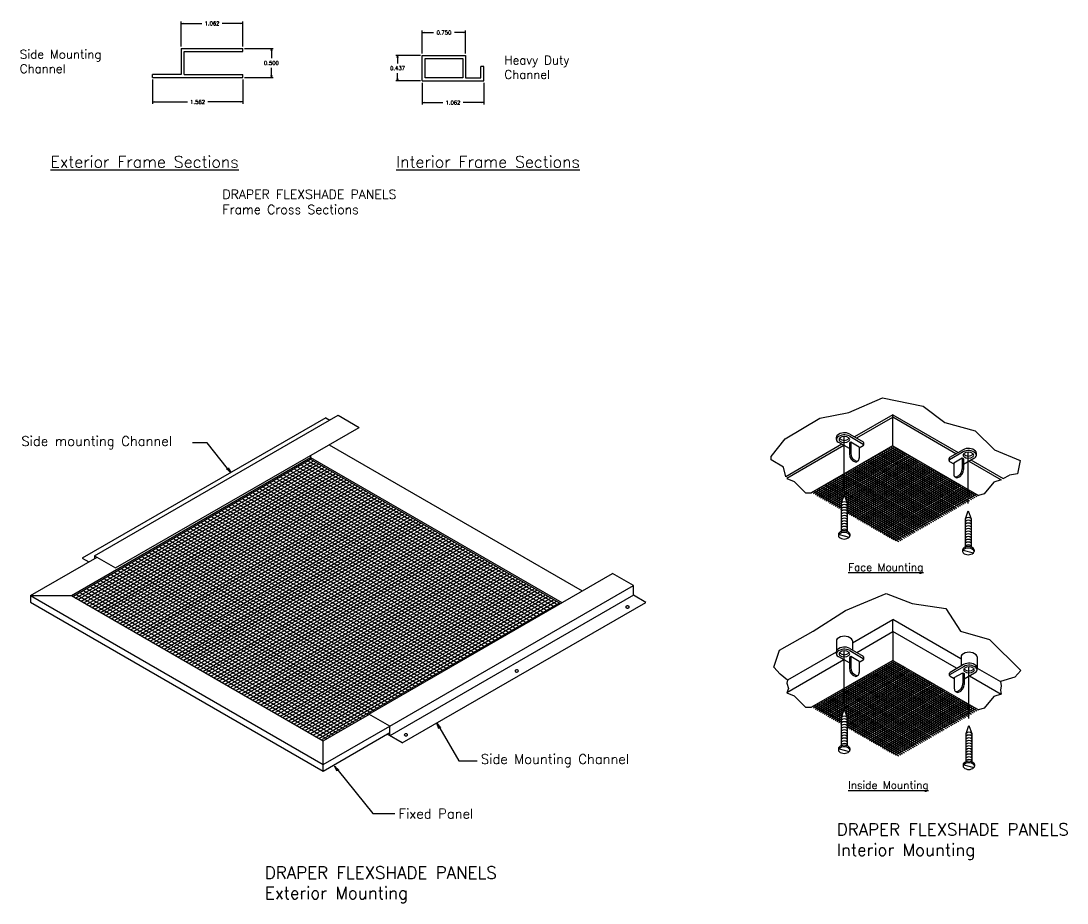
# Model space of a CAD drawing. Extents: x 30 to 84.4, y 43.5 to 89.3.
import ezdxf

# ---------------------------------------------------------------- set-up
doc = ezdxf.new("R2010")
doc.units = 0
doc.header["$LTSCALE"] = 2
doc.header["$MEASUREMENT"] = 0
doc.layers.get('0').update_dxf_attribs({"linetype": 'CONTINUOUS'})
doc.layers.get('DEFPOINTS').update_dxf_attribs({"linetype": 'CONTINUOUS'})
for name, color, linetype in [('SSDETAIL1', 1, 'CONTINUOUS'), ('SSDETAIL3', 5, 'CONTINUOUS'), ('SSDIM', 3, 'CONTINUOUS'), ('SSMODEL1', 4, 'CONTINUOUS'), ('SSTEXT', 6, 'CONTINUOUS')]:
    doc.layers.add(name, color=color, linetype=linetype)
doc.styles.add('SIMPLEX', font='simplex')
doc.styles.get("Standard").update_dxf_attribs({"font": 'simplex.shx', "height": 0.2})
doc.styles.add('SWEETS', font='simplex.shx')
doc.dimstyles.new('SWEETS', dxfattribs={"dimscale": 0, "dimtxt": 0.1, "dimasz": 0.1, "dimexe": 0.1, "dimexo": 0.1, "dimgap": 0.1, "dimtad": 0, "dimtih": 1, "dimtoh": 1, "dimdec": 3, "dimlfac": 0.33333, "dimzin": 0, "dimtxsty": 'SIMPLEX', "dimblk1": 'OPEN', "dimblk2": 'OPEN', "dimsah": 1, "dimcen": 0.09, "dimclrd": 256, "dimclre": 256, "dimclrt": 256, "dimazin": 3, "dimtfac": 1, "dimtdec": 3, "dimtix": 1, "dimtofl": 0, "dimtmove": 0, "dimatfit": 3, "dimtolj": 1, "dimtzin": 0})

# ---------------------------------------------------------------- blocks, each defined once
blk = doc.blocks.new('_OPEN')
at = {"color": 0, "linetype": 'BYBLOCK'}
for p, q in [((-1, 0.17), (0, 0)), ((0, 0), (-1, -0.17)), ((0, 0), (-1, 0))]:
    blk.add_line(p, q, dxfattribs=at)
blk = doc.blocks.new('*D4')
at = {"layer": 'DEFPOINTS', "color": 0}
for p in [(36.874, 86.391), (41.562, 86.391), (36.874, 85.117)]:
    blk.add_point(p, dxfattribs=at)
at = {"layer": 'SSDIM'}
for p, q in [((36.874, 86.291), (36.874, 85.017)), ((41.562, 86.291), (41.562, 85.017)), ((36.974, 85.117), (38.687, 85.117)), ((41.462, 85.117), (39.749, 85.117))]:
    blk.add_line(p, q, dxfattribs=at)
at = {"layer": 'SSDIM', "xscale": 0.1, "yscale": 0.1, "zscale": 0.1, "rotation": 180}
blk.add_blockref('_OPEN', (36.874, 85.117), dxfattribs=at)
at = {"layer": 'SSDIM', "xscale": 0.1, "yscale": 0.1, "zscale": 0.1}
blk.add_blockref('_OPEN', (41.562, 85.117), dxfattribs=at)
at = {"layer": 'SSDIM', "insert": (39.218, 85.117), "char_height": 0.2, "attachment_point": 5, "style": 'SIMPLEX'}
blk.add_mtext('\\A1;1.562', dxfattribs=at)
blk = doc.blocks.new('*D5')
at = {"layer": 'DEFPOINTS', "color": 0}
for p in [(38.374, 89.198), (38.374, 87.891), (41.562, 87.891)]:
    blk.add_point(p, dxfattribs=at)
at = {"layer": 'SSDIM'}
for p, q in [((38.374, 87.991), (38.374, 89.298)), ((38.474, 89.198), (39.437, 89.198)), ((41.462, 89.198), (40.499, 89.198)), ((41.562, 87.991), (41.562, 89.298))]:
    blk.add_line(p, q, dxfattribs=at)
at = {"layer": 'SSDIM', "xscale": 0.1, "yscale": 0.1, "zscale": 0.1, "rotation": 180}
blk.add_blockref('_OPEN', (38.374, 89.198), dxfattribs=at)
at = {"layer": 'SSDIM', "xscale": 0.1, "yscale": 0.1, "zscale": 0.1}
blk.add_blockref('_OPEN', (41.562, 89.198), dxfattribs=at)
at = {"layer": 'SSDIM', "insert": (39.968, 89.198), "char_height": 0.2, "attachment_point": 5, "style": 'SIMPLEX'}
blk.add_mtext('\\A1;1.062', dxfattribs=at)
blk = doc.blocks.new('*D8')
at = {"layer": 'DEFPOINTS', "color": 0}
for p in [(41.562, 87.891), (41.562, 86.391), (43.05, 86.391)]:
    blk.add_point(p, dxfattribs=at)
at = {"layer": 'SSDIM'}
for p, q in [((41.662, 87.891), (43.15, 87.891)), ((43.05, 87.791), (43.05, 87.391)), ((41.662, 86.391), (43.15, 86.391)), ((43.05, 86.491), (43.05, 86.891))]:
    blk.add_line(p, q, dxfattribs=at)
at = {"layer": 'SSDIM', "xscale": 0.1, "yscale": 0.1, "zscale": 0.1}
for p, rotation in [((43.05, 87.891), 90), ((43.05, 86.391), 270)]:
    blk.add_blockref('_OPEN', p, dxfattribs=dict(at, rotation=rotation))
at = {"layer": 'SSDIM', "insert": (43.05, 87.141), "char_height": 0.2, "attachment_point": 5, "style": 'SIMPLEX'}
blk.add_mtext('\\A1;0.500', dxfattribs=at)
blk = doc.blocks.new('*D9')
at = {"layer": 'DEFPOINTS', "color": 0}
for p in [(50.887, 86.216), (54.075, 86.216), (54.075, 85.084)]:
    blk.add_point(p, dxfattribs=at)
at = {"layer": 'SSDIM'}
for p, q in [((50.887, 86.116), (50.887, 84.984)), ((54.075, 86.116), (54.075, 84.984)), ((50.987, 85.084), (51.95, 85.084)), ((53.975, 85.084), (53.012, 85.084))]:
    blk.add_line(p, q, dxfattribs=at)
at = {"layer": 'SSDIM', "xscale": 0.1, "yscale": 0.1, "zscale": 0.1, "rotation": 180}
blk.add_blockref('_OPEN', (50.887, 85.084), dxfattribs=at)
at = {"layer": 'SSDIM', "xscale": 0.1, "yscale": 0.1, "zscale": 0.1}
blk.add_blockref('_OPEN', (54.075, 85.084), dxfattribs=at)
at = {"layer": 'SSDIM', "insert": (52.481, 85.084), "char_height": 0.2, "attachment_point": 5, "style": 'SIMPLEX'}
blk.add_mtext('\\A1;1.062', dxfattribs=at)
blk = doc.blocks.new('*D10')
at = {"layer": 'DEFPOINTS', "color": 0}
for p in [(53.137, 88.725), (50.887, 87.528), (53.137, 87.528)]:
    blk.add_point(p, dxfattribs=at)
at = {"layer": 'SSDIM'}
for p, q in [((50.887, 87.628), (50.887, 88.825)), ((50.987, 88.725), (51.462, 88.725)), ((53.037, 88.725), (52.562, 88.725)), ((53.137, 87.628), (53.137, 88.825))]:
    blk.add_line(p, q, dxfattribs=at)
at = {"layer": 'SSDIM', "xscale": 0.1, "yscale": 0.1, "zscale": 0.1, "rotation": 180}
blk.add_blockref('_OPEN', (50.887, 88.725), dxfattribs=at)
at = {"layer": 'SSDIM', "xscale": 0.1, "yscale": 0.1, "zscale": 0.1}
blk.add_blockref('_OPEN', (53.137, 88.725), dxfattribs=at)
at = {"layer": 'SSDIM', "insert": (52.012, 88.725), "char_height": 0.2, "attachment_point": 5, "style": 'SIMPLEX'}
blk.add_mtext('\\A1;0.750', dxfattribs=at)
blk = doc.blocks.new('*D11')
at = {"layer": 'DEFPOINTS', "color": 0}
for p in [(50.887, 87.528), (49.604, 86.216), (50.887, 86.216)]:
    blk.add_point(p, dxfattribs=at)
at = {"layer": 'SSDIM'}
for p, q in [((50.787, 87.528), (49.504, 87.528)), ((49.604, 87.428), (49.604, 87.122)), ((49.604, 86.316), (49.604, 86.622)), ((50.787, 86.216), (49.504, 86.216))]:
    blk.add_line(p, q, dxfattribs=at)
at = {"layer": 'SSDIM', "xscale": 0.1, "yscale": 0.1, "zscale": 0.1}
for p, rotation in [((49.604, 87.528), 90), ((49.604, 86.216), 270)]:
    blk.add_blockref('_OPEN', p, dxfattribs=dict(at, rotation=rotation))
at = {"layer": 'SSDIM', "insert": (49.604, 86.872), "char_height": 0.2, "attachment_point": 5, "style": 'SIMPLEX'}
blk.add_mtext('\\A1;0.437', dxfattribs=at)

msp = doc.modelspace()

# ---------------------------------------------------------------- linework, layer by layer
at = {"layer": 'SSDETAIL1', "linetype": 'CONTINUOUS'}
for p, q in [((73.0329, 68.9867), (74.7894, 69.7415)), ((74.7894, 69.7415), (76.8914, 69.306)), ((76.8914, 69.306), (78.0143, 68.4641)), ((69.7216, 67.6221), (71.5356, 68.6963)), ((71.5356, 68.6963), (73.0329, 68.9867)), ((75.3191, 68.8613), (73.3345, 67.7154)), ((75.3191, 68.8613), (78.7156, 66.9003)), ((78.0143, 68.4641), (79.598, 68.0286)), ((79.598, 68.0286), (80.6058, 67.0415)), ((69.0017, 66.6931), (69.7216, 67.6221)), ((72.3886, 67.5871), (72.3886, 67.6963)), ((73.0614, 67.1124), (72.5214, 67.4242)), ((73.1306, 67.4381), (73.0614, 67.3982)), ((73.0614, 67.3982), (73.0614, 66.8333)), ((73.0855, 67.8592), (73.784, 67.4559)), ((73.0855, 67.7499), (73.784, 67.3467)), ((73.1306, 67.4381), (73.1306, 66.8732)), ((73.5692, 67.1849), (73.1306, 67.4381)), ((73.811, 67.2999), (73.811, 67.4092)), ((72.6758, 67.3351), (69.7566, 65.6497)), ((73.784, 67.2531), (73.5692, 67.1291)), ((73.5692, 67.1849), (73.5692, 66.62)), ((78.9645, 67.0441), (78.2661, 66.6408)), ((78.9645, 66.9348), (78.2661, 66.5316)), ((79.6615, 66.772), (79.6615, 66.8812)), ((80.6058, 67.0415), (81.9303, 66.4899)), ((69.0017, 66.5189), (69.0017, 66.6931)), ((69.6352, 66.1415), (69.0017, 66.5189)), ((73.5109, 66.4678), (73.4417, 66.4279)), ((78.2391, 66.4848), (78.2391, 66.5941)), ((78.2661, 66.438), (78.4809, 66.314)), ((78.4809, 66.3698), (78.9195, 66.623)), ((78.4809, 66.3698), (78.4809, 65.8049)), ((78.9195, 66.623), (78.9886, 66.5831)), ((78.9195, 66.623), (78.9195, 66.0581)), ((78.9886, 66.2973), (79.5287, 66.6091)), ((78.9886, 66.5831), (78.9886, 66.0182)), ((79.3743, 66.52), (81.0446, 65.5556)), ((81.9303, 66.4899), (81.7864, 65.7931)), ((69.7566, 65.6497), (69.6352, 66.1415)), ((81.0446, 65.5556), (81.3695, 65.7371)), ((81.7864, 65.7931), (81.3695, 65.7371)), ((78.5392, 65.6527), (78.6083, 65.6128)), ((72.6463, 64.2854), (72.7865, 64.6983)), ((72.7865, 64.6983), (72.9422, 64.2854)), ((72.6463, 62.7935), (72.6463, 64.2854)), ((72.9422, 64.2854), (72.9422, 62.7935)), ((79.0894, 63.4702), (79.2296, 63.8832)), ((79.2296, 63.8832), (79.3854, 63.4702)), ((79.0894, 61.9784), (79.0894, 63.4702)), ((79.3854, 63.4702), (79.3854, 61.9784)), ((72.4955, 62.665), (72.4955, 62.5823)), ((72.528, 62.6541), (73.0605, 62.5105)), ((73.093, 62.665), (73.093, 62.5823)), ((78.9387, 61.8499), (78.9387, 61.7672)), ((78.9712, 61.839), (79.5036, 61.6954)), ((79.5361, 61.8499), (79.5361, 61.7672)), ((72.8591, 58.6998), (74.9738, 59.5821)), ((74.9738, 59.5821), (76.3229, 59.0674)), ((71.1819, 57.6337), (72.8591, 58.6998)), ((76.3229, 59.0674), (78.073, 58.8101)), ((78.073, 58.8101), (78.8386, 57.6337)), ((69.4318, 56.6412), (71.1819, 57.6337)), ((78.8386, 57.6337), (80.3335, 57.1926)), ((72.3886, 57.1263), (72.3886, 56.5595)), ((73.2184, 57.1263), (73.2184, 56.6485)), ((80.3335, 57.1926), (81.9742, 55.5751)), ((69.1402, 55.7589), (69.4318, 56.6412)), ((72.3886, 56.4502), (72.3886, 56.5595)), ((73.0855, 56.7224), (73.784, 56.3191)), ((73.0855, 56.6131), (73.784, 56.2099)), ((73.0614, 55.9756), (72.5214, 56.2874)), ((73.1306, 56.3013), (73.0614, 56.2614)), ((73.0614, 56.2614), (73.0614, 55.6965)), ((73.1306, 56.3013), (73.1306, 55.7364)), ((73.5692, 56.0481), (73.1306, 56.3013)), ((73.784, 56.1163), (73.5692, 55.9923)), ((73.5692, 56.0481), (73.5692, 55.4832)), ((73.811, 56.1631), (73.811, 56.2723)), ((78.8623, 56.2935), (78.8623, 55.8157)), ((79.6921, 56.2935), (79.6921, 55.7267)), ((69.4683, 55.3913), (69.1402, 55.7589)), ((78.2697, 55.3303), (78.2697, 55.4396)), ((78.9952, 55.8896), (78.2967, 55.4863)), ((78.9952, 55.7803), (78.2967, 55.3771)), ((78.5115, 55.2153), (78.9501, 55.4685)), ((78.9501, 55.4685), (79.0193, 55.4286)), ((78.9501, 55.4685), (78.9501, 54.9036)), ((79.0193, 55.1428), (79.5593, 55.4546)), ((79.0193, 55.4286), (79.0193, 54.8637)), ((79.6921, 55.6175), (79.6921, 55.7267)), ((81.9742, 55.5751), (81.6461, 55.2442)), ((69.8527, 55.0816), (69.4683, 55.3913)), ((73.5109, 55.3309), (73.4417, 55.291)), ((78.2967, 55.2835), (78.5115, 55.1595)), ((78.5115, 55.2153), (78.5115, 54.6504)), ((81.6461, 55.2442), (80.9078, 55.011)), ((78.5698, 54.4982), (78.639, 54.4583)), ((72.6463, 53.1485), (72.7865, 53.5615)), ((72.7865, 53.5615), (72.9422, 53.1485)), ((72.6463, 51.6567), (72.6463, 53.1485)), ((72.9422, 53.1485), (72.9422, 51.6567)), ((79.12, 52.3157), (79.2603, 52.7287)), ((79.2603, 52.7287), (79.416, 52.3157)), ((79.12, 50.8239), (79.12, 52.3157)), ((79.416, 52.3157), (79.416, 50.8239)), ((72.4955, 51.5282), (72.4955, 51.4455)), ((72.528, 51.5173), (73.0605, 51.3737)), ((73.093, 51.5282), (73.093, 51.4455)), ((78.9693, 50.6954), (78.9693, 50.6127)), ((79.0018, 50.6845), (79.5342, 50.5409)), ((79.5667, 50.6954), (79.5667, 50.6127))]:
    msp.add_line(p, q, dxfattribs=at)
for centre, radius, start, end in [((72.8035, 67.3751), 0.5603, 59.76502, 131.29688), ((72.5213, 67.6963), 0.1327, 131.30049, 179.99341), ((72.5213, 67.5871), 0.1327, 131.2972, 228.7028), ((72.8035, 67.2658), 0.5603, 59.76602, 131.29322), ((72.8034, 67.9083), 0.5602, 228.70883, 240.23298), ((72.6154, 67.5871), 0.0885, 131.30248, 228.69752), ((92.3258, 28.1221), 44.1933, 116.5824, 116.58852), ((72.8035, 67.3729), 0.3736, 48.70845, 131.29155), ((72.8035, 67.9105), 0.3735, 228.70224, 311.29776), ((72.8035, 67.8013), 0.3736, 228.70845, 311.29155), ((72.9916, 67.5871), 0.0885, 311.29157, 48.70843), ((92.3258, 28.1221), 43.9593, 115.98784, 116.00773), ((73.757, 67.4092), 0.054, 359.99587, 60.01812), ((73.4953, 66.8306), 0.4339, 179.63636, 251.39023), ((73.5644, 66.8705), 0.4339, 179.63636, 251.39023), ((73.757, 67.2999), 0.054, 300.0022, 59.9978), ((79.2466, 66.56), 0.5603, 48.70312, 120.23498), ((79.2466, 66.4507), 0.5603, 48.70794, 120.23017), ((79.0585, 66.772), 0.0885, 131.28663, 228.71337), ((79.2466, 66.5578), 0.3735, 48.70224, 131.29776), ((92.3258, 28.1221), 40.7729, 108.32825, 108.34844), ((79.4347, 66.772), 0.0885, 311.29754, 48.70246), ((79.5288, 66.8812), 0.1327, 359.994, 48.7121), ((79.5288, 66.772), 0.1327, 311.29391, 48.70609), ((73.3899, 66.5176), 0.1036, 251.37641, 300.01521), ((73.459, 66.5575), 0.1037, 251.39165, 348.61264), ((73.1352, 66.6228), 0.434, 348.6109, 0.3615), ((78.2931, 66.594), 0.054, 120.01209, 179.99011), ((78.2931, 66.4848), 0.054, 119.99411, 240.00589), ((92.3258, 28.1221), 40.923, 109.00362, 109.01305), ((79.2466, 67.0954), 0.3736, 228.70845, 311.29155), ((79.2466, 66.9861), 0.3735, 228.70224, 311.29776), ((79.2475, 67.0919), 0.5587, 299.75474, 311.31159), ((78.9149, 65.8077), 0.434, 179.63667, 191.38904), ((78.4857, 66.0554), 0.4339, 288.60977, 0.36364), ((78.5548, 66.0155), 0.4339, 288.60978, 0.36562), ((78.591, 65.7424), 0.1036, 191.38203, 288.62342), ((78.6602, 65.7025), 0.1036, 239.98479, 288.62359), ((72.6813, 64.2455), 0.0531, 131.29877, 228.70123), ((72.6813, 64.1042), 0.0531, 131.29877, 228.70123), ((72.7943, 64.1169), 0.2242, 48.70834, 131.29166), ((72.7943, 63.9757), 0.2242, 48.70834, 131.29166), ((72.9072, 64.2455), 0.0531, 311.29877, 48.70123), ((72.9072, 64.1042), 0.0531, 311.29877, 48.70123), ((72.6813, 63.963), 0.0531, 131.29877, 228.70123), ((72.6813, 63.8219), 0.0531, 131.29877, 228.70123), ((72.6813, 63.6806), 0.0531, 131.29877, 228.70123), ((72.6813, 63.5394), 0.0531, 131.29877, 228.70123), ((72.7943, 63.8345), 0.2242, 48.698, 131.302), ((72.7943, 63.6933), 0.2242, 48.70834, 131.29166), ((72.7943, 63.5521), 0.2242, 48.70834, 131.29166), ((72.7943, 63.4109), 0.2242, 48.698, 131.302), ((72.9072, 63.963), 0.0531, 311.29877, 48.70123), ((72.9072, 63.8219), 0.0531, 311.29877, 48.70123), ((72.9072, 63.6806), 0.0531, 311.29877, 48.70123), ((72.9072, 63.5394), 0.0531, 311.29877, 48.70123), ((72.6813, 63.3983), 0.0531, 131.29877, 228.70123), ((72.6813, 63.257), 0.0531, 131.29877, 228.70123), ((72.6813, 63.1158), 0.0531, 131.29877, 228.70123), ((72.7943, 63.2697), 0.2242, 48.70834, 131.29166), ((72.7943, 63.1285), 0.2242, 48.70834, 131.29166), ((72.7943, 62.9873), 0.2242, 48.698, 131.302), ((72.7943, 62.8461), 0.2242, 48.70834, 131.29166), ((72.9072, 63.3983), 0.0531, 311.29877, 48.70123), ((72.9072, 63.257), 0.0531, 311.29877, 48.70123), ((72.9072, 63.1158), 0.0531, 311.29877, 48.70123), ((79.1245, 63.4303), 0.0531, 131.29877, 228.70123), ((79.1245, 63.2891), 0.0531, 131.29877, 228.70123), ((79.1245, 63.1479), 0.0531, 131.29877, 228.70123), ((79.1245, 63.0067), 0.0531, 131.29877, 228.70123), ((79.2374, 63.3018), 0.2242, 48.70834, 131.29166), ((79.2374, 63.1606), 0.2242, 48.698, 131.302), ((79.2374, 63.0194), 0.2242, 48.70834, 131.29166), ((79.2374, 62.8782), 0.2242, 48.70834, 131.29166), ((79.3503, 63.4303), 0.0531, 311.29877, 48.70123), ((79.3503, 63.2891), 0.0531, 311.29877, 48.70123), ((79.3503, 63.1479), 0.0531, 311.29877, 48.70123), ((79.3503, 63.0067), 0.0531, 311.29877, 48.70123), ((72.591, 62.665), 0.0955, 131.27713, 180.01036), ((72.5911, 62.5823), 0.0955, 131.29207, 228.70793), ((72.7943, 62.4337), 0.4034, 48.70214, 131.29786), ((72.7943, 62.351), 0.4034, 48.70214, 131.29786), ((72.7943, 62.8136), 0.4034, 228.70214, 311.29786), ((72.6813, 62.9747), 0.0531, 131.29877, 228.70123), ((72.6813, 62.8335), 0.0531, 131.29877, 228.70123), ((72.7943, 62.7049), 0.2242, 48.70834, 131.29166), ((72.9072, 62.9747), 0.0531, 311.29877, 48.70123), ((72.9072, 62.8335), 0.0531, 311.29877, 48.70123), ((72.9975, 62.665), 0.0955, 359.98964, 48.72287), ((72.9974, 62.5823), 0.0955, 311.29207, 48.70793), ((79.1245, 62.8655), 0.0531, 131.29877, 228.70123), ((79.1245, 62.7243), 0.0531, 131.29877, 228.70123), ((79.1245, 62.5831), 0.0531, 131.29877, 228.70123), ((79.1245, 62.4419), 0.0531, 131.29877, 228.70123), ((79.2374, 62.737), 0.2242, 48.698, 131.302), ((79.2374, 62.5958), 0.2242, 48.70834, 131.29166), ((79.2374, 62.4546), 0.2242, 48.70834, 131.29166), ((79.2374, 62.3134), 0.2242, 48.698, 131.302), ((79.3503, 62.8655), 0.0531, 311.29877, 48.70123), ((79.3503, 62.7243), 0.0531, 311.29877, 48.70123), ((79.3503, 62.5831), 0.0531, 311.29877, 48.70123), ((79.3503, 62.4419), 0.0531, 311.29877, 48.70123), ((79.2374, 61.6185), 0.4034, 48.70844, 131.29156), ((79.2374, 61.5359), 0.4034, 48.70268, 131.29732), ((79.1245, 62.3008), 0.0531, 131.29877, 228.70123), ((79.1245, 62.1595), 0.0531, 131.29877, 228.70123), ((79.1245, 62.0183), 0.0531, 131.29877, 228.70123), ((79.2374, 62.1722), 0.2242, 48.70834, 131.29166), ((79.2374, 62.031), 0.2242, 48.70834, 131.29166), ((79.2374, 61.8898), 0.2242, 48.698, 131.302), ((79.3503, 62.3008), 0.0531, 311.29877, 48.70123), ((79.3503, 62.1595), 0.0531, 311.29877, 48.70123), ((79.3503, 62.0183), 0.0531, 311.29877, 48.70123), ((79.0342, 61.8499), 0.0956, 131.29462, 180.00203), ((79.0342, 61.7672), 0.0955, 131.29207, 228.70793), ((79.2374, 61.9985), 0.4034, 228.70268, 311.29732), ((79.4405, 61.8499), 0.0956, 0.00164, 48.69162), ((79.4406, 61.7672), 0.0956, 311.30217, 48.69783), ((72.5213, 57.1262), 0.1327, 131.30049, 179.99341), ((72.8035, 56.805), 0.5603, 48.67373, 131.29318), ((73.0857, 57.1263), 0.1327, 359.99268, 48.71341), ((72.5213, 56.5595), 0.1327, 131.30049, 179.99341), ((72.5213, 56.4502), 0.1327, 131.29391, 228.70609), ((72.8035, 56.2383), 0.5603, 59.76502, 131.29688), ((72.8035, 56.129), 0.5603, 59.76502, 131.29688), ((72.6153, 56.4502), 0.0885, 131.29754, 228.70246), ((92.3258, 28.1221), 34.5953, 124.86874, 124.87275), ((72.8035, 56.2361), 0.3735, 48.70224, 131.29776), ((72.9916, 56.4502), 0.0885, 311.28663, 48.71337), ((92.3258, 28.1221), 34.2997, 124.16643, 124.19303), ((79.2772, 55.9722), 0.5603, 48.70593, 131.32953), ((72.8034, 56.7715), 0.5602, 228.70883, 240.23298), ((72.8035, 56.7736), 0.3735, 228.70224, 311.29776), ((72.8035, 56.6644), 0.3736, 228.70845, 311.29155), ((73.757, 56.2723), 0.054, 359.99587, 60.01812), ((73.757, 56.1631), 0.054, 300.0022, 59.9978), ((78.9951, 56.2935), 0.1327, 131.30049, 179.99341), ((79.2772, 55.4055), 0.5603, 48.70279, 120.23519), ((79.5594, 56.2935), 0.1327, 0.00659, 48.69951), ((73.4953, 55.6937), 0.4339, 179.63636, 251.39023), ((73.5644, 55.7337), 0.4339, 179.63636, 251.39023), ((73.1352, 55.486), 0.434, 348.6109, 0.3615), ((78.3237, 55.4396), 0.054, 119.98188, 180.00413), ((79.2772, 55.2962), 0.5603, 48.70279, 120.23519), ((79.0891, 55.6175), 0.0885, 131.29754, 228.70246), ((92.3258, 28.1221), 30.5796, 115.77065, 115.77991), ((79.2772, 55.4033), 0.3735, 48.70224, 131.29776), ((79.2772, 55.9409), 0.3735, 228.70224, 311.29776), ((79.2772, 55.8317), 0.3736, 228.70845, 311.29155), ((92.3258, 28.1221), 30.3745, 114.90438, 114.93297), ((79.4654, 55.6175), 0.0885, 311.29754, 48.70246), ((79.2765, 55.9397), 0.5615, 299.78641, 311.28443), ((79.5594, 55.7267), 0.1327, 0.00659, 48.69951), ((79.5594, 55.6175), 0.1327, 311.29391, 48.70609), ((73.3899, 55.3808), 0.1036, 251.37641, 300.01521), ((73.459, 55.4207), 0.1037, 251.39165, 348.61264), ((78.3237, 55.3303), 0.054, 120.0022, 239.9978), ((78.5163, 54.9009), 0.4338, 288.60891, 0.3659), ((78.9452, 54.6531), 0.4337, 179.63472, 191.39287), ((78.6217, 54.5879), 0.1037, 191.38826, 288.61027), ((78.6908, 54.548), 0.1036, 239.98479, 288.62359), ((78.5854, 54.861), 0.4339, 288.60977, 0.36364), ((72.6813, 53.1086), 0.0531, 131.29877, 228.70123), ((72.6813, 52.9674), 0.0531, 131.29877, 228.70123), ((72.6813, 52.8262), 0.0531, 131.29877, 228.70123), ((72.6813, 52.685), 0.0531, 131.29877, 228.70123), ((72.7943, 52.98), 0.2242, 48.70834, 131.29166), ((72.7943, 52.8388), 0.2242, 48.70834, 131.29166), ((72.7943, 52.6977), 0.2242, 48.698, 131.302), ((72.7943, 52.5564), 0.2242, 48.70834, 131.29166), ((72.9072, 53.1086), 0.0531, 311.29877, 48.70123), ((72.9072, 52.9674), 0.0531, 311.29877, 48.70123), ((72.9072, 52.8262), 0.0531, 311.29877, 48.70123), ((72.9072, 52.685), 0.0531, 311.29877, 48.70123), ((72.6813, 52.5438), 0.0531, 131.29877, 228.70123), ((72.6813, 52.4026), 0.0531, 131.29877, 228.70123), ((72.6813, 52.2614), 0.0531, 131.29877, 228.70123), ((72.6813, 52.1202), 0.0531, 131.29877, 228.70123), ((72.7943, 52.4152), 0.2242, 48.70834, 131.29166), ((72.7943, 52.2741), 0.2242, 48.698, 131.302), ((72.7943, 52.1328), 0.2242, 48.70834, 131.29166), ((72.7943, 51.9916), 0.2242, 48.70834, 131.29166), ((72.9072, 52.5438), 0.0531, 311.29877, 48.70123), ((72.9072, 52.4026), 0.0531, 311.29877, 48.70123), ((72.9072, 52.2614), 0.0531, 311.29877, 48.70123), ((72.9072, 52.1202), 0.0531, 311.29877, 48.70123), ((79.1551, 52.2758), 0.0531, 131.29053, 228.70947), ((79.1551, 52.1346), 0.0531, 131.29877, 228.70123), ((79.268, 52.1473), 0.2242, 48.69897, 131.30103), ((79.268, 52.006), 0.2243, 48.70932, 131.29068), ((79.381, 52.2758), 0.0531, 311.29053, 48.70947), ((79.3809, 52.1346), 0.0531, 311.29877, 48.70123), ((72.7943, 51.2969), 0.4034, 48.70502, 131.29498), ((72.7943, 51.2142), 0.4034, 48.70502, 131.29498), ((72.6813, 51.979), 0.0531, 131.29877, 228.70123), ((72.6813, 51.8378), 0.0531, 131.29877, 228.70123), ((72.6813, 51.6966), 0.0531, 131.29877, 228.70123), ((72.7943, 51.8505), 0.2242, 48.698, 131.302), ((72.7943, 51.7093), 0.2242, 48.70317, 131.29683), ((72.7943, 51.5681), 0.2242, 48.70317, 131.29683), ((72.9072, 51.979), 0.0531, 311.29877, 48.70123), ((72.9072, 51.8378), 0.0531, 311.29877, 48.70123), ((72.9072, 51.6966), 0.0531, 311.29877, 48.70123), ((79.1551, 51.9934), 0.0531, 131.29877, 228.70123), ((79.1551, 51.8522), 0.0531, 131.29877, 228.70123), ((79.1551, 51.711), 0.0531, 131.29877, 228.70123), ((79.1551, 51.5698), 0.0531, 131.29877, 228.70123), ((79.268, 51.8648), 0.2243, 48.70932, 131.29068), ((79.268, 51.7237), 0.2242, 48.70414, 131.29586), ((79.268, 51.5824), 0.2243, 48.70932, 131.29068), ((79.268, 51.4413), 0.2242, 48.70414, 131.29586), ((79.3809, 51.9934), 0.0531, 311.29877, 48.70123), ((79.3809, 51.8522), 0.0531, 311.29877, 48.70123), ((79.3809, 51.711), 0.0531, 311.29877, 48.70123), ((79.3809, 51.5698), 0.0531, 311.29877, 48.70123), ((72.5911, 51.5282), 0.0955, 131.28587, 180.00619), ((72.5911, 51.4455), 0.0955, 131.29435, 228.70565), ((72.7943, 51.6768), 0.4034, 228.70502, 311.29498), ((72.9975, 51.5282), 0.0955, 359.99381, 48.71413), ((72.9974, 51.4455), 0.0955, 311.29435, 48.70565), ((79.1551, 51.4286), 0.0531, 131.29877, 228.70123), ((79.1551, 51.2874), 0.0531, 131.29877, 228.70123), ((79.1551, 51.1462), 0.0531, 131.29877, 228.70123), ((79.268, 51.3001), 0.2242, 48.70414, 131.29586), ((79.268, 51.1588), 0.2243, 48.70932, 131.29068), ((79.268, 51.0177), 0.2242, 48.70414, 131.29586), ((79.268, 50.8765), 0.2242, 48.70414, 131.29586), ((79.3809, 51.4286), 0.0531, 311.29877, 48.70123), ((79.3809, 51.2874), 0.0531, 311.29877, 48.70123), ((79.3809, 51.1462), 0.0531, 311.29877, 48.70123), ((79.0649, 50.6954), 0.0955, 131.29964, 180.00253), ((79.0649, 50.6127), 0.0956, 131.30217, 228.69783), ((79.268, 50.4641), 0.4034, 48.70268, 131.29732), ((79.268, 50.3814), 0.4034, 48.70268, 131.29732), ((79.268, 50.844), 0.4034, 228.70556, 311.29444), ((79.1551, 51.005), 0.0531, 131.29877, 228.70123), ((79.1551, 50.8638), 0.0531, 131.29877, 228.70123), ((79.268, 50.7353), 0.2243, 48.70932, 131.29068), ((79.3809, 51.005), 0.0531, 311.29877, 48.70123), ((79.3809, 50.8638), 0.0531, 311.29877, 48.70123), ((79.4712, 50.6954), 0.0955, 359.99381, 48.71413), ((79.4712, 50.6127), 0.0955, 311.29207, 48.70793)]:
    msp.add_arc(centre, radius, start, end, dxfattribs=at)
at = {"layer": 'SSDETAIL3', "linetype": 'CONTINUOUS'}
for p, q in [((72.7865, 65.066), (72.7865, 67.7128)), ((79.2296, 64.2509), (79.2296, 66.8977)), ((72.7865, 53.9291), (72.7865, 56.576)), ((79.2603, 53.0964), (79.2603, 55.7432))]:
    msp.add_line(p, q, dxfattribs=at)
at = {"layer": 'SSMODEL1', "linetype": 'CONTINUOUS'}
for p, q in [((38.374, 87.8908), (38.374, 86.5408)), ((38.374, 87.8908), (41.5615, 87.8908)), ((38.524, 86.5408), (38.524, 87.7408)), ((38.524, 87.7408), (41.5615, 87.7408)), ((41.5615, 87.7408), (41.5615, 87.8908)), ((50.8874, 87.5285), (53.1374, 87.5285)), ((50.8874, 86.216), (50.8874, 87.5285)), ((53.1374, 87.5285), (53.1374, 86.366)), ((51.0374, 87.3784), (52.9874, 87.3784)), ((51.0374, 86.366), (51.0374, 87.3784)), ((52.9874, 87.3784), (52.9874, 86.366)), ((53.9249, 86.366), (53.9249, 86.966)), ((54.0749, 86.966), (53.9249, 86.966)), ((54.0749, 86.216), (54.0749, 86.966)), ((38.374, 86.5408), (36.874, 86.5408)), ((36.874, 86.3908), (36.874, 86.5408)), ((36.874, 86.3908), (41.5615, 86.3908)), ((38.524, 86.5408), (41.5615, 86.5408)), ((41.5615, 86.3908), (41.5615, 86.5408)), ((50.8874, 86.216), (54.0749, 86.216)), ((52.9874, 86.366), (51.0374, 86.366)), ((53.1374, 86.366), (53.9249, 86.366)), ((45.8762, 68.7133), (33.23, 61.412)), ((33.8717, 61.5416), (46.5179, 68.8429)), ((45.8762, 68.7133), (46.0848, 68.5929)), ((46.5179, 68.8429), (47.6082, 68.2133)), ((73.4572, 67.6634), (75.3191, 68.7383)), ((75.3191, 67.2467), (75.3191, 68.8613)), ((78.5992, 66.8446), (75.3191, 68.7383)), ((34.962, 60.912), (47.6082, 68.2133)), ((46.0434, 67.3099), (59.1945, 59.7171)), ((72.7749, 67.2694), (69.8116, 65.5585)), ((75.3191, 67.2467), (71.0958, 64.8084)), ((75.4131, 67.1925), (71.1897, 64.7541)), ((75.5071, 67.1382), (71.2837, 64.6998)), ((75.6011, 67.084), (71.3777, 64.6456)), ((75.6951, 67.0297), (71.4717, 64.5913)), ((75.789, 66.9754), (71.5657, 64.5371)), ((75.883, 66.9212), (71.6597, 64.4828)), ((75.977, 66.8669), (71.7536, 64.4285)), ((74.6613, 66.8669), (79.116, 64.295)), ((74.7553, 66.9212), (79.21, 64.3492)), ((74.8492, 66.9754), (79.304, 64.4035)), ((74.9432, 67.0297), (79.3979, 64.4578)), ((75.0372, 67.084), (79.4919, 64.512)), ((75.1312, 67.1382), (79.5859, 64.5663)), ((75.2252, 67.1925), (79.6799, 64.6205)), ((75.3191, 67.2467), (79.7739, 64.6748)), ((32.6698, 59.4706), (45.0886, 66.6406)), ((32.7385, 59.431), (45.0886, 66.5614)), ((32.882, 59.3482), (45.2321, 66.4785)), ((33.0255, 59.2653), (45.3756, 66.3956)), ((33.169, 59.1825), (45.5191, 66.3128)), ((44.7685, 66.3766), (57.7488, 58.8825)), ((44.9481, 66.4803), (57.9284, 58.9861)), ((45.0886, 66.7586), (45.0886, 66.5614)), ((45.0886, 66.6406), (58.1374, 59.1068)), ((45.0886, 66.5614), (58.0688, 59.0672)), ((76.071, 66.8127), (71.8476, 64.3743)), ((76.165, 66.7584), (71.9416, 64.32)), ((76.259, 66.7041), (72.0356, 64.2658)), ((72.8462, 64.6252), (76.3529, 66.6499)), ((72.8616, 64.5256), (76.4469, 66.5956)), ((72.9008, 64.4398), (76.5409, 66.5414)), ((72.9367, 64.352), (76.6349, 66.4871)), ((76.9168, 66.3243), (72.9422, 64.0296)), ((72.9633, 64.1503), (76.8228, 66.3786)), ((72.9697, 64.2625), (76.7289, 66.4328)), ((73.7215, 66.3243), (78.1762, 63.7524)), ((73.8154, 66.3786), (78.2702, 63.8066)), ((73.9094, 66.4328), (78.3641, 63.8609)), ((74.0034, 66.4871), (78.4581, 63.9152)), ((74.0974, 66.5414), (78.5521, 63.9694)), ((74.1914, 66.5956), (78.6461, 64.0237)), ((74.2853, 66.6499), (78.7401, 64.0779)), ((74.3793, 66.7041), (78.8341, 64.1322)), ((74.4733, 66.7584), (78.928, 64.1865)), ((74.5673, 66.8127), (79.022, 64.2407)), ((79.2712, 66.4566), (80.9477, 65.4887)), ((33.3125, 59.0996), (45.6626, 66.2299)), ((33.456, 59.0167), (45.8061, 66.1471)), ((33.5995, 58.9339), (45.9496, 66.0642)), ((33.743, 58.851), (46.0931, 65.9814)), ((33.8865, 58.7682), (46.2366, 65.8985)), ((34.0301, 58.6853), (46.3802, 65.8156)), ((34.1736, 58.6025), (46.5237, 65.7328)), ((43.6912, 65.7546), (56.6715, 58.2605)), ((43.8708, 65.8583), (56.8511, 58.3641)), ((44.0503, 65.9619), (57.0306, 58.4678)), ((44.2299, 66.0656), (57.2102, 58.5715)), ((44.4094, 66.1693), (57.3897, 58.6751)), ((44.589, 66.2729), (57.5693, 58.7788)), ((72.7817, 65.7817), (77.2364, 63.2098)), ((72.8756, 65.836), (77.3304, 63.264)), ((77.0108, 66.27), (72.9422, 63.9211)), ((77.1048, 66.2158), (72.9603, 63.823)), ((72.9696, 65.8902), (77.4243, 63.3183)), ((77.1988, 66.1615), (72.9754, 63.7232)), ((73.0636, 65.9445), (77.5183, 63.3726)), ((77.2927, 66.1073), (73.0694, 63.6689)), ((73.1576, 65.9988), (77.6123, 63.4268)), ((77.3867, 66.053), (73.1634, 63.6146)), ((73.2516, 66.053), (77.7063, 63.4811)), ((77.4807, 65.9987), (73.2573, 63.5604)), ((73.3455, 66.1073), (77.8003, 63.5353)), ((77.5747, 65.9445), (73.3513, 63.5061)), ((73.4395, 66.1615), (77.8942, 63.5896)), ((77.6687, 65.8902), (73.4453, 63.4519)), ((73.5335, 66.2158), (77.9882, 63.6439)), ((77.7627, 65.836), (73.5393, 63.3976)), ((73.6275, 66.27), (78.0822, 63.6981)), ((77.8566, 65.7817), (73.6333, 63.3433)), ((34.3171, 58.5196), (46.6672, 65.6499)), ((34.4606, 58.4367), (46.8107, 65.5671)), ((34.6041, 58.3539), (46.9542, 65.4842)), ((34.7476, 58.271), (47.0977, 65.4014)), ((34.8911, 58.1882), (47.2412, 65.3185)), ((35.0346, 58.1053), (47.3847, 65.2356)), ((42.7934, 65.2363), (55.7737, 57.7421)), ((42.973, 65.3399), (55.9533, 57.8458)), ((43.1525, 65.4436), (56.1329, 57.9495)), ((43.3321, 65.5473), (56.3124, 58.0531)), ((43.5116, 65.6509), (56.492, 58.1568)), ((69.8116, 65.5585), (70.1918, 65.3952)), ((70.1918, 65.3952), (70.7771, 64.8197)), ((71.8418, 65.2391), (76.2966, 62.6672)), ((71.9358, 65.2934), (76.3905, 62.7214)), ((72.0298, 65.3476), (76.4845, 62.7757)), ((72.1238, 65.4019), (76.5785, 62.83)), ((72.2178, 65.4562), (76.6725, 62.8842)), ((72.3117, 65.5104), (76.7665, 62.9385)), ((72.4057, 65.5647), (76.8604, 62.9927)), ((72.4997, 65.6189), (76.9544, 63.047)), ((72.5937, 65.6732), (77.0484, 63.1013)), ((72.6877, 65.7275), (77.1424, 63.1555)), ((77.9506, 65.7274), (73.7272, 63.2891)), ((78.0446, 65.6732), (73.8212, 63.2348)), ((78.1386, 65.6189), (73.9152, 63.1806)), ((78.2326, 65.5647), (74.0092, 63.1263)), ((78.3265, 65.5104), (74.1032, 63.072)), ((78.4205, 65.4561), (74.1971, 63.0178)), ((78.5145, 65.4019), (74.2911, 62.9635)), ((78.6085, 65.3476), (74.3851, 62.9093)), ((78.7025, 65.2934), (74.4791, 62.855)), ((78.7964, 65.2391), (74.5731, 62.8007)), ((80.5676, 65.3656), (80.0554, 64.7607)), ((80.9477, 65.4887), (80.5676, 65.3656)), ((35.1781, 58.0225), (47.5282, 65.1528)), ((35.3217, 57.9396), (47.6718, 65.0699)), ((35.4652, 57.8567), (47.8153, 64.9871)), ((35.6087, 57.7739), (47.9588, 64.9042)), ((35.7522, 57.691), (48.1023, 64.8214)), ((35.8957, 57.6082), (48.2458, 64.7385)), ((36.0392, 57.5253), (48.3893, 64.6556)), ((41.8957, 64.718), (54.876, 57.2238)), ((42.0752, 64.8216), (55.0555, 57.3275)), ((42.2548, 64.9253), (55.2351, 57.4311)), ((42.4343, 65.0289), (55.4146, 57.5348)), ((42.6139, 65.1326), (55.5942, 57.6385)), ((70.7771, 64.8197), (71.0958, 64.8084)), ((72.6111, 64.0353), (71.184, 64.8593)), ((72.6137, 64.1423), (71.278, 64.9136)), ((72.6137, 64.2509), (71.3719, 64.9678)), ((72.6464, 64.3405), (71.4659, 65.0221)), ((72.6738, 64.4332), (71.5599, 65.0763)), ((72.709, 64.5215), (71.6539, 65.1306)), ((72.7396, 64.6123), (71.7479, 65.1849)), ((78.8904, 65.1848), (74.6671, 62.7465)), ((78.9844, 65.1306), (74.761, 62.6922)), ((79.0784, 65.0763), (74.855, 62.638)), ((79.1724, 65.0221), (74.949, 62.5837)), ((79.2663, 64.9678), (75.043, 62.5294)), ((79.3603, 64.9135), (75.137, 62.4752)), ((79.4543, 64.8593), (75.2309, 62.4209)), ((79.5483, 64.805), (75.3249, 62.3667)), ((79.6423, 64.7508), (75.4189, 62.3124)), ((80.0554, 64.7607), (79.7739, 64.6748)), ((36.1827, 57.4425), (48.5328, 64.5728)), ((36.3262, 57.3596), (48.6763, 64.4899)), ((36.4697, 57.2767), (48.8198, 64.4071)), ((36.6133, 57.1939), (48.9633, 64.3242)), ((36.7568, 57.111), (49.1069, 64.2414)), ((36.9003, 57.0282), (49.2504, 64.1585)), ((40.9979, 64.1996), (53.9782, 56.7055)), ((41.1775, 64.3033), (54.1578, 56.8091)), ((41.357, 64.407), (54.3373, 56.9128)), ((41.5366, 64.5106), (54.5169, 57.0165)), ((41.7161, 64.6143), (54.6964, 57.1201)), ((72.7152, 64.5496), (72.1296, 64.2115)), ((72.6743, 64.4175), (72.2235, 64.1572)), ((72.6191, 64.2771), (72.3175, 64.103)), ((72.6287, 64.1741), (72.4115, 64.0487)), ((72.8597, 64.5429), (76.2026, 62.6129)), ((72.9196, 64.3998), (76.1086, 62.5587)), ((72.9606, 64.1591), (75.9206, 62.4501)), ((72.9728, 64.2606), (76.0146, 62.5044)), ((37.0438, 56.9453), (49.3939, 64.0756)), ((37.1873, 56.8625), (49.5374, 63.9928)), ((37.3308, 56.7796), (49.6809, 63.9099)), ((37.4743, 56.6967), (49.8244, 63.8271)), ((37.6178, 56.6139), (49.9679, 63.7442)), ((37.7613, 56.531), (50.1114, 63.6614)), ((37.9049, 56.4482), (50.2549, 63.5785)), ((39.9206, 63.5776), (52.9009, 56.0835)), ((40.1001, 63.6813), (53.0804, 56.1871)), ((40.2797, 63.785), (53.26, 56.2908)), ((40.4593, 63.8886), (53.4395, 56.3945)), ((40.6388, 63.9923), (53.6191, 56.4981)), ((40.8184, 64.096), (53.7987, 56.6018)), ((72.6174, 64.0591), (72.5055, 63.9945)), ((72.6196, 63.9518), (72.5995, 63.9402)), ((72.9684, 64.0461), (75.8267, 62.3959)), ((72.9733, 63.9347), (75.7327, 62.3416)), ((72.9826, 63.8208), (75.6387, 62.2874)), ((38.0484, 56.3653), (50.3985, 63.4956)), ((38.1919, 56.2825), (50.542, 63.4128)), ((38.3354, 56.1996), (50.6855, 63.3299)), ((38.4789, 56.1167), (50.829, 63.2471)), ((38.6224, 56.0339), (50.9725, 63.1642)), ((38.7659, 55.951), (51.116, 63.0814)), ((39.0228, 63.0593), (52.0031, 55.5652)), ((39.2024, 63.163), (52.1827, 55.6688)), ((39.3819, 63.2666), (52.3622, 55.7725)), ((39.5615, 63.3703), (52.5418, 55.8762)), ((39.741, 63.474), (52.7213, 55.9798)), ((38.1251, 62.541), (51.1053, 55.0468)), ((38.3046, 62.6447), (51.2849, 55.1505)), ((38.4842, 62.7483), (51.4645, 55.2542)), ((38.6637, 62.852), (51.644, 55.3578)), ((38.8433, 62.9557), (51.8236, 55.4615)), ((38.9094, 55.8682), (51.2595, 62.9985)), ((39.0529, 55.7853), (51.403, 62.9156)), ((39.1965, 55.7025), (51.5465, 62.8328)), ((39.34, 55.6196), (51.6901, 62.7499)), ((39.4835, 55.5367), (51.8336, 62.6671)), ((39.627, 55.4539), (51.9771, 62.5842)), ((39.7705, 55.371), (52.1206, 62.5014)), ((37.2273, 62.0227), (50.2076, 54.5285)), ((37.4068, 62.1263), (50.3871, 54.6322)), ((37.5864, 62.23), (50.5667, 54.7358)), ((37.766, 62.3337), (50.7462, 54.8395)), ((37.9455, 62.4373), (50.9258, 54.9432)), ((39.914, 55.2882), (52.2641, 62.4185)), ((40.0575, 55.2053), (52.4076, 62.3357)), ((40.201, 55.1225), (52.5511, 62.2528)), ((40.3446, 55.0396), (52.6946, 62.1699)), ((40.4881, 54.9567), (52.8381, 62.0871)), ((40.6316, 54.8739), (52.9817, 62.0042)), ((30.5355, 59.4706), (33.9971, 61.4692)), ((33.23, 61.412), (33.564, 61.2192)), ((33.8717, 61.5416), (34.962, 60.912)), ((33.8717, 61.5416), (33.8717, 61.3968)), ((36.15, 61.4007), (49.1303, 53.9065)), ((36.3295, 61.5043), (49.3098, 54.0102)), ((36.5091, 61.608), (49.4894, 54.1138)), ((36.6886, 61.7117), (49.6689, 54.2175)), ((36.8682, 61.8153), (49.8485, 54.3212)), ((37.0477, 61.919), (50.028, 54.4248)), ((40.7751, 54.791), (53.1252, 61.9214)), ((40.9186, 54.7082), (53.2687, 61.8385)), ((41.0621, 54.6253), (53.4122, 61.7557)), ((41.2056, 54.5425), (53.5557, 61.6728)), ((41.3491, 54.4596), (53.6992, 61.5899)), ((41.4926, 54.3768), (53.8427, 61.5071)), ((41.6362, 54.2939), (53.9862, 61.4242)), ((35.2522, 60.8823), (48.2325, 53.3882)), ((35.4318, 60.986), (48.412, 53.4918)), ((35.6113, 61.0897), (48.5916, 53.5955)), ((35.7909, 61.1933), (48.7711, 53.6992)), ((35.9704, 61.297), (48.9507, 53.8028)), ((41.7797, 54.211), (54.1298, 61.3414)), ((41.9232, 54.1282), (54.2733, 61.2585)), ((42.0667, 54.0453), (54.4168, 61.1757)), ((42.2102, 53.9625), (54.5603, 61.0928)), ((42.3537, 53.8796), (54.7038, 61.01)), ((42.4972, 53.7968), (54.8473, 60.9271)), ((42.6407, 53.7139), (54.9908, 60.8442)), ((34.3544, 60.364), (47.3579, 52.8565)), ((34.534, 60.4677), (47.5375, 52.9601)), ((34.7135, 60.5713), (47.717, 53.0638)), ((34.8931, 60.675), (47.8966, 53.1675)), ((35.0726, 60.7787), (48.0761, 53.2711)), ((42.7843, 53.6311), (55.1343, 60.7614)), ((42.9278, 53.5482), (55.2779, 60.6785)), ((43.0713, 53.4653), (55.4214, 60.5957)), ((43.2148, 53.3825), (55.5649, 60.5128)), ((43.3583, 53.2996), (55.7084, 60.43)), ((43.5018, 53.2168), (55.8519, 60.3471)), ((48.1131, 53.3193), (60.7593, 60.6205)), ((61.8497, 59.991), (60.7593, 60.6205)), ((33.4567, 59.8457), (46.4601, 52.3381)), ((33.6362, 59.9494), (46.6397, 52.4418)), ((33.8158, 60.053), (46.8192, 52.5455)), ((33.9953, 60.1567), (46.9988, 52.6491)), ((34.1749, 60.2604), (47.1783, 52.7528)), ((43.6453, 53.1339), (55.9954, 60.2642)), ((43.7888, 53.0511), (56.1389, 60.1814)), ((43.9323, 52.9682), (56.2824, 60.0985)), ((44.0759, 52.8853), (56.426, 60.0157)), ((44.2194, 52.8025), (56.5695, 59.9328)), ((44.3629, 52.7196), (56.713, 59.85)), ((44.5064, 52.6368), (56.8565, 59.7671)), ((49.2035, 52.6897), (61.8497, 59.991)), ((61.8497, 59.491), (61.8497, 59.991)), ((30.5355, 59.4706), (30.5558, 59.4824)), ((30.5355, 59.4706), (30.5355, 59.137)), ((30.5355, 59.4706), (32.6698, 59.4706)), ((30.5355, 59.4706), (45.7419, 50.6912)), ((32.6698, 59.4706), (45.7419, 51.9235)), ((32.918, 59.5347), (45.9215, 52.0271)), ((33.0976, 59.6384), (46.101, 52.1308)), ((33.2771, 59.742), (46.2806, 52.2345)), ((44.6499, 52.5539), (57, 59.6842)), ((44.7934, 52.4711), (57.1435, 59.6014)), ((44.9369, 52.3882), (57.287, 59.5185)), ((45.0804, 52.3053), (57.4305, 59.4357)), ((45.224, 52.2225), (57.5741, 59.3528)), ((45.3675, 52.1396), (57.7176, 59.27)), ((61.8497, 59.491), (49.2035, 52.1897)), ((62.4914, 59.1205), (61.8497, 59.491)), ((30.5355, 59.137), (45.7419, 50.3576)), ((45.511, 52.0568), (57.8611, 59.1871)), ((45.6545, 51.9739), (58.0046, 59.1042)), ((49.8452, 51.8193), (62.4914, 59.1205)), ((73.2242, 57.0281), (75.3191, 58.2376)), ((78.8537, 56.1969), (75.3191, 58.2376)), ((75.3191, 57.6015), (75.3191, 58.2376)), ((73.4451, 56.5195), (75.3191, 57.6015)), ((75.3191, 57.6015), (75.3191, 56.1099)), ((78.6179, 55.697), (75.3191, 57.6015)), ((72.3804, 56.5409), (69.8527, 55.0816)), ((72.7778, 56.1343), (69.8116, 54.4217)), ((75.3191, 56.1099), (71.0958, 53.6715)), ((75.4131, 56.0556), (71.1897, 53.6173)), ((75.5071, 56.0014), (71.2837, 53.563)), ((75.1312, 56.0014), (79.5859, 53.4294)), ((75.2252, 56.0556), (79.6799, 53.4837)), ((75.3191, 56.1099), (79.7739, 53.538)), ((75.6011, 55.9471), (71.3777, 53.5088)), ((75.6951, 55.8929), (71.4717, 53.4545)), ((75.789, 55.8386), (71.5657, 53.4002)), ((75.883, 55.7843), (71.6597, 53.346)), ((75.977, 55.7301), (71.7536, 53.2917)), ((76.071, 55.6758), (71.8476, 53.2375)), ((76.165, 55.6216), (71.9416, 53.1832)), ((76.259, 55.5673), (72.0356, 53.1289)), ((72.8416, 53.4858), (76.3529, 55.513)), ((72.8728, 53.3953), (76.4469, 55.4588)), ((74.1914, 55.4588), (78.6461, 52.8869)), ((74.2853, 55.513), (78.7401, 52.9411)), ((74.3793, 55.5673), (78.8341, 52.9954)), ((74.4733, 55.6216), (78.928, 53.0496)), ((74.5673, 55.6758), (79.022, 53.1039)), ((74.6613, 55.7301), (79.116, 53.1582)), ((74.7553, 55.7843), (79.21, 53.2124)), ((74.8492, 55.8386), (79.304, 53.2667)), ((74.9432, 55.8929), (79.3979, 53.3209)), ((75.0372, 55.9471), (79.4919, 53.3752)), ((79.7002, 55.7082), (80.9078, 55.011)), ((69.8527, 55.0816), (69.8113, 54.9223)), ((69.8113, 54.9223), (69.8991, 54.642)), ((72.8946, 53.2993), (76.5409, 55.4045)), ((72.9395, 53.2168), (76.6349, 55.3503)), ((76.9168, 55.1875), (72.9422, 52.8927)), ((77.0108, 55.1332), (72.9422, 52.7842)), ((77.1048, 55.079), (72.9603, 52.6861)), ((72.9639, 53.0138), (76.8228, 55.2417)), ((77.1988, 55.0247), (72.9754, 52.5863)), ((72.9784, 53.1307), (76.7289, 55.296)), ((77.2927, 54.9704), (73.0694, 52.5321)), ((77.3867, 54.9162), (73.1634, 52.4778)), ((73.2516, 54.9162), (77.7063, 52.3443)), ((73.3455, 54.9704), (77.8003, 52.3985)), ((73.4395, 55.0247), (77.8942, 52.4528)), ((73.5335, 55.079), (77.9882, 52.507)), ((73.6275, 55.1332), (78.0822, 52.5613)), ((73.7215, 55.1875), (78.1762, 52.6156)), ((73.8154, 55.2417), (78.2702, 52.6698)), ((73.9094, 55.296), (78.3641, 52.7241)), ((74.0034, 55.3503), (78.4581, 52.7783)), ((74.0974, 55.4045), (78.5521, 52.8326)), ((79.3062, 55.2995), (80.9477, 54.3519)), ((80.9078, 55.011), (80.9481, 54.7895)), ((69.8991, 54.642), (69.8116, 54.4217)), ((69.8116, 54.4217), (70.1918, 54.2583)), ((72.3117, 54.3736), (76.7665, 51.8017)), ((72.4057, 54.4279), (76.8604, 51.8559)), ((72.4997, 54.4821), (76.9544, 51.9102)), ((72.5937, 54.5364), (77.0484, 51.9644)), ((72.6877, 54.5906), (77.1424, 52.0187)), ((72.7817, 54.6449), (77.2364, 52.073)), ((72.8756, 54.6992), (77.3304, 52.1272)), ((72.9696, 54.7534), (77.4243, 52.1815)), ((73.0636, 54.8077), (77.5183, 52.2357)), ((73.1576, 54.8619), (77.6123, 52.29)), ((77.4807, 54.8619), (73.2573, 52.4236)), ((77.5747, 54.8077), (73.3513, 52.3693)), ((77.6687, 54.7534), (73.4453, 52.315)), ((77.7627, 54.6991), (73.5393, 52.2608)), ((77.8566, 54.6449), (73.6333, 52.2065)), ((77.9506, 54.5906), (73.7272, 52.1523)), ((78.0446, 54.5364), (73.8212, 52.098)), ((78.1386, 54.4821), (73.9152, 52.0437)), ((78.2326, 54.4278), (74.0092, 51.9895)), ((78.3265, 54.3736), (74.1032, 51.9352)), ((80.9477, 54.3519), (80.5676, 54.2288)), ((80.9481, 54.7895), (80.9188, 54.5534)), ((80.9188, 54.5534), (80.9477, 54.3519)), ((70.1918, 54.2583), (70.7771, 53.6829)), ((72.6094, 53.1166), (71.3719, 53.831)), ((72.6402, 53.2073), (71.4659, 53.8853)), ((72.675, 53.2957), (71.5599, 53.9395)), ((72.7092, 53.3845), (71.6539, 53.9938)), ((72.7351, 53.4781), (71.7479, 54.048)), ((71.8418, 54.1023), (76.2966, 51.5304)), ((71.9358, 54.1566), (76.3905, 51.5846)), ((72.0298, 54.2108), (76.4845, 51.6389)), ((72.1238, 54.2651), (76.5785, 51.6931)), ((72.2178, 54.3193), (76.6725, 51.7474)), ((78.4205, 54.3193), (74.1971, 51.881)), ((78.5145, 54.2651), (74.2911, 51.8267)), ((78.6085, 54.2108), (74.3851, 51.7724)), ((78.7025, 54.1565), (74.4791, 51.7182)), ((78.7964, 54.1023), (74.5731, 51.6639)), ((78.8904, 54.048), (74.6671, 51.6096)), ((78.9844, 53.9938), (74.761, 51.5554)), ((79.0784, 53.9395), (74.855, 51.5011)), ((79.1724, 53.8852), (74.949, 51.4469)), ((79.2663, 53.831), (75.043, 51.3926)), ((80.5676, 54.2288), (80.0554, 53.6238)), ((45.7419, 51.9235), (48.1363, 53.3059)), ((49.2035, 52.6897), (48.1131, 53.3193)), ((70.7771, 53.6829), (71.0958, 53.6715)), ((72.6258, 52.89), (71.184, 53.7225)), ((72.6102, 53.0075), (71.278, 53.7767)), ((72.7259, 53.419), (72.1296, 53.0747)), ((72.6623, 53.2738), (72.2235, 53.0204)), ((72.8621, 53.4047), (76.2026, 51.4761)), ((72.9152, 53.2655), (76.1086, 51.4218)), ((79.3603, 53.7767), (75.137, 51.3383)), ((79.4543, 53.7225), (75.2309, 51.2841)), ((79.5483, 53.6682), (75.3249, 51.2298)), ((79.6423, 53.6139), (75.4189, 51.1756)), ((80.0554, 53.6238), (79.7739, 53.538)), ((72.6153, 53.1381), (72.3175, 52.9662)), ((72.6279, 53.0368), (72.4115, 52.9119)), ((72.6226, 52.9252), (72.5055, 52.8576)), ((72.6148, 52.8122), (72.5995, 52.8034)), ((72.9581, 53.0237), (75.9206, 51.3133)), ((72.9632, 52.9123), (75.8267, 51.2591)), ((72.9674, 52.8013), (75.7327, 51.2048)), ((72.9774, 53.1211), (76.0146, 51.3676)), ((45.7419, 50.6912), (49.2035, 52.6897)), ((45.7419, 50.3576), (49.2035, 52.3561)), ((49.8452, 51.8193), (49.0594, 52.2729)), ((49.2035, 52.1897), (49.2035, 52.6897)), ((72.9731, 52.6895), (75.6387, 51.1505)), ((45.7419, 50.3576), (45.7419, 51.9235)), ((45.7419, 50.6912), (45.7622, 50.7029))]:
    msp.add_line(p, q, dxfattribs=at)
for points in [[(61.6322, 58.8809, 0.2614469), (61.6118, 58.9173, 0.1509867), (61.5601, 58.9366, 0.1143462), (61.5013, 58.9299, 0.1509867), (61.4629, 58.9002, 0.2614469), (61.4629, 58.8615, 0.2034345), (61.5013, 58.8318, 0.1228108), (61.5601, 58.8251, 0.1228108), (61.6118, 58.8445, 0.2034345), (61.6322, 58.8809, 0.2614469)], [(55.8786, 55.559, 0.2614469), (55.8581, 55.5954, 0.1509867), (55.8064, 55.6147, 0.1143462), (55.7476, 55.608, 0.1509867), (55.7092, 55.5783, 0.2614469), (55.7092, 55.5396, 0.2034345), (55.7476, 55.5099, 0.1228108), (55.8064, 55.5032, 0.1228108), (55.8581, 55.5226, 0.2034345), (55.8786, 55.559, 0.2614469)], [(50.1249, 52.2371, 0.2614489), (50.1044, 52.2735, 0.150986), (50.0527, 52.2928, 0.1143452), (49.9939, 52.2861, 0.150986), (49.9555, 52.2564, 0.2614489), (49.9555, 52.2177, 0.2034347), (49.9939, 52.188, 0.1228099), (50.0527, 52.1813, 0.1228099), (50.1044, 52.2007, 0.2034347), (50.1249, 52.2371, 0.2614489)]]:
    msp.add_lwpolyline(points, format="xyb", close=True, dxfattribs=at)
at = {"layer": 'SSTEXT', "linetype": 'CONTINUOUS', "flags": 128}
for points in [[(40.7676, 66.0836), (39.7184, 67.4142), (38.9584, 67.4142)], [(51.7923, 52.5849), (52.7807, 50.8978), (53.7306, 50.8978)], [(46.5094, 50.3798), (48.3158, 48.1451), (49.4557, 48.1451)]]:
    msp.add_lwpolyline(points, dxfattribs=at)

# ---------------------------------------------------------------- block references
at = {"layer": 'SSTEXT', "linetype": 'CONTINUOUS', "xscale": 0.3, "yscale": 0.3, "zscale": 0.3}
for p, rotation in [((40.9534, 65.848), 308.2561983221464), ((51.6407, 52.8437), 120.3633179051055), ((46.3208, 50.6131), 128.9500411040614)]:
    msp.add_blockref('_OPEN', p, dxfattribs=dict(at, rotation=rotation))

# ---------------------------------------------------------------- texts
at = {"layer": 'SSTEXT', "style": 'SWEETS'}
for s, height, p in [('Side Mounting', 0.45, (29.9866, 87.3717)), ('Heavy Duty ', 0.45, (55.149, 87.0682)), ('Channel', 0.45, (29.9866, 86.6217)), ('Channel', 0.45, (55.149, 86.3182)), ('%%uExterior Frame Sections', 0.6, (31.5817, 81.7056)), ('%%uInterior Frame Sections', 0.6, (49.5297, 81.7056)), ('%%uFace Mounting', 0.4, (72.9966, 60.7465)), ('%%uInside Mounting', 0.4, (72.9966, 49.428))]:
    msp.add_text(s, height=height, dxfattribs=at).set_placement(p)
at = {"layer": 'SSTEXT', "linetype": 'CONTINUOUS', "style": 'SWEETS'}
for s, height, p in [('Side mounting Channel', 0.5, (30.068, 67.2476)), ('Side Mounting Channel', 0.5, (53.9306, 50.7312)), ('Fixed Panel', 0.5, (49.6557, 47.8951)), ('DRAPER FLEXSHADE PANELS', 0.632812, (72.4073, 47.007)), ('Interior Mounting', 0.632812, (72.4073, 45.9523))]:
    msp.add_text(s, height=height, dxfattribs=at).set_placement(p)
at = {"layer": 'SSTEXT', "linetype": 'CONTINUOUS'}
for s, p in [('DRAPER FLEXSHADE PANELS', (42.7107, 44.765)), ('Exterior Mounting', (42.7107, 43.7103))]:
    msp.add_text(s, height=0.632812, dxfattribs=at).set_placement(p)
at = {"layer": 'SSTEXT', "insert": (40.508, 80.5612), "char_height": 0.474609, "width": 10.563449, "attachment_point": 1, "style": 'SWEETS'}
msp.add_mtext('DRAPER FLEXSHADE PANELS\\PFrame Cross Sections', dxfattribs=at)

# ---------------------------------------------------------------- dimensions: what is measured, and where the dimension line sits
at = {"layer": 'SSDIM'}
for base, p1, p2, picture, middle in [((38.374, 89.1975), (41.5615, 87.8908), (38.374, 87.8908), '*D5', (39.9678, 89.1975)), ((53.1374, 88.7248), (50.8874, 87.5285), (53.1374, 87.5285), '*D10', (52.0124, 88.7248)), ((36.874, 85.1173), (41.5615, 86.3908), (36.874, 86.3908), '*D4', (39.2178, 85.1173)), ((54.0749, 85.0843), (50.8874, 86.216), (54.0749, 86.216), '*D9', (52.4812, 85.0843))]:
    dim = msp.add_linear_dim(base=base, p1=p1, p2=p2, dimstyle='SWEETS', override={"dimscale": 1, "dimtxt": 0.2, "dimgap": 0.15}, dxfattribs=at)
    dim.commit()
    dim.dimension.update_dxf_attribs({"geometry": picture, "text_midpoint": middle})
for base, p1, p2, picture, middle in [((43.0501, 86.3908), (41.5615, 87.8908), (41.5615, 86.3908), '*D8', (43.0501, 87.1408)), ((49.6044, 86.216), (50.8874, 87.5285), (50.8874, 86.216), '*D11', (49.6044, 86.8722))]:
    dim = msp.add_linear_dim(base=base, p1=p1, p2=p2, angle=90, dimstyle='SWEETS', override={"dimscale": 1, "dimtxt": 0.2, "dimgap": 0.15}, dxfattribs=at)
    dim.commit()
    dim.dimension.update_dxf_attribs({"geometry": picture, "text_midpoint": middle})

doc.saveas('drawing.dxf')
